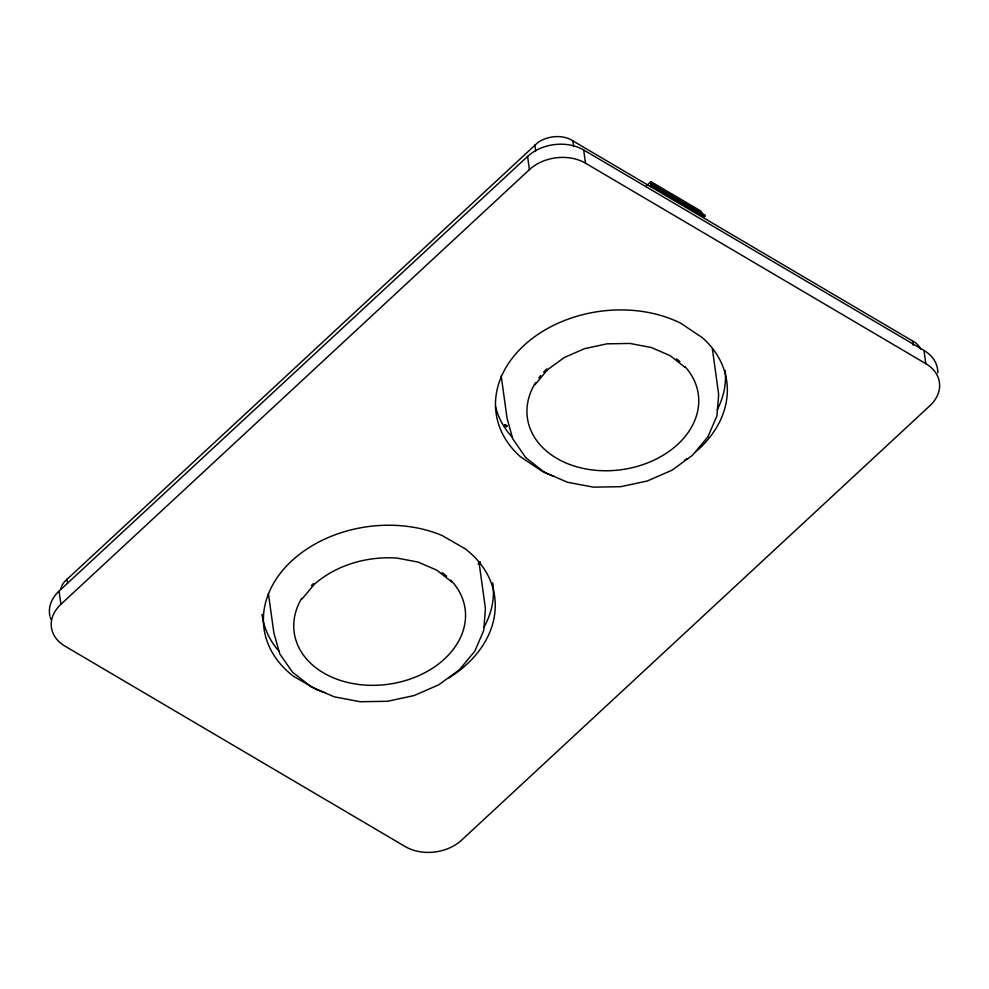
<?xml version="1.0" encoding="UTF-8"?>
<svg xmlns="http://www.w3.org/2000/svg" width="989" height="989" viewBox="0 0 989 989"><rect width="100%" height="100%" fill="white"/><g stroke="black" fill="none" stroke-linecap="round" stroke-linejoin="round"><path stroke-width="1.48" d="M650.824 184.782L650.91 181.63L700.694 210.966L703.167 214.811M708.037 436.557L716.938 415.875L718.669 394.487L712.352 348.623M301.892 599.186L314.366 584.227M535.098 384.597L547.572 369.639M459.44 669.689L474.831 651.145L483.732 630.45L485.426 608.482L478.936 561.69M707.778 436.977L692.362 455.373L671.914 470.245L647.35 480.975L620.721 486.699L593.425 487.144L567.488 482.261L544.667 472.359M920.598 349.043A26.851 19.99 -7.9 0 0 915.32 342.602L569.775 139.053A26.579 19.792 -7.9 0 0 537.62 142.75L64.594 581.581A26.579 19.792 -7.9 0 0 60.7 588.999M49.883 615.887A39.919 29.707 -7.9 0 1 59.08 591.076L527.594 156.435A39.919 29.707 -7.9 0 1 583.671 149.994L923.973 350.452A40.19 29.905 -7.9 0 1 937.782 372.779M60.922 604.279L529.424 169.638A39.919 29.707 -7.9 0 1 585.5 163.197L925.803 363.655A40.19 29.905 -7.9 0 1 929.845 405.774L461.69 840.081A40.19 29.905 -7.9 0 1 405.243 846.584L64.94 646.114A39.919 29.707 -7.9 0 1 60.922 604.279L59.08 591.076M646.41 185.808L650.91 181.63M649.909 185.623L651.739 183.929L704.897 215.243L705.021 216.097L704.106 216.937L650.947 185.623M650.033 186.476L651.739 183.929M703.983 216.097L704.897 215.243M478.083 563.94L480.345 561.839M547.276 369.911L564.311 357.511L584.548 348.66L607.011 343.826L629.894 343.443L651.343 347.51L670.357 355.756L685.018 367.364M314.069 584.499C336.619 564.731 367.055 556.214 396.688 558.019L418.124 562.086L436.767 570.146L451.8 581.94M459.143 669.961L438.708 684.833L414.144 695.551L387.515 701.288L360.206 701.733L334.27 696.837L311.461 686.935M651.85 184.782L705.021 216.097M652.159 185.561L662.791 191.829M666.771 194.178L669.429 195.735M672.087 197.305L674.745 198.876M678.738 201.224L688.035 206.701M690.693 208.271L701.325 214.526M526.061 457.87L544.284 472.173M311.078 686.749L292.46 672.112L279.788 653.914L273.854 632.812L268.402 593.573M525.666 457.536L512.759 438.807L507.06 418.236L501.2 375.968M923.973 350.452L925.803 363.655M912.526 340.698L913.144 345.099M583.671 149.994L585.5 163.197M572.878 140.623L573.694 146.496M534.888 145L535.704 150.86M527.594 156.435L529.424 169.638M66.943 579.097L67.549 583.498M695.65 451.874A116.43 86.661 -7.9 0 0 702.45 337.768L680.766 323.242A116.43 86.661 -7.9 0 0 528.349 341.601A116.43 86.661 -7.9 0 0 520.375 456.695L542.059 471.221A116.43 86.661 -7.9 0 0 554.075 476.389M687.083 458.537A116.43 86.661 -7.9 0 1 684.512 460.318M448.586 678.095A116.43 86.661 -7.9 0 0 465.213 548.821L442.132 535.543A116.43 86.661 -7.9 0 0 290.902 561.665A116.43 86.661 -7.9 0 0 293.436 676.253L316.517 689.531A116.43 86.661 -7.9 0 0 324.763 692.671M51.032 619.621A39.919 29.707 -7.9 0 1 50.192 617.148M725.197 370.467A116.43 86.661 -7.9 0 1 717.272 409.669M511.956 436.953A116.43 86.661 -7.9 0 1 495.489 406.491M492.757 582.867A116.43 86.661 -7.9 0 1 484.153 626.927M279.034 651.318A116.43 86.661 -7.9 0 1 262.036 614.293M685.006 366.672A86.266 64.198 -7.9 0 1 618.063 470.109A86.266 64.198 -7.9 0 1 535.581 382.632M538.844 377.872A86.266 64.198 -7.9 0 1 540.674 375.536M543.629 372.136A86.266 64.198 -7.9 0 1 546.818 368.872M676.501 358.883A86.266 64.198 -7.9 0 1 679.888 361.653M450.774 580.147A86.266 64.198 -7.9 0 1 386.699 684.475A86.266 64.198 -7.9 0 1 301.583 598.518M311.461 585.612A86.266 64.198 -7.9 0 1 313.612 583.461M442.12 572.569A86.266 64.198 -7.9 0 1 446.682 576.228M505.243 424.664L504.217 425.616L506.393 426.902L507.419 425.95L505.243 424.664"/></g></svg>
